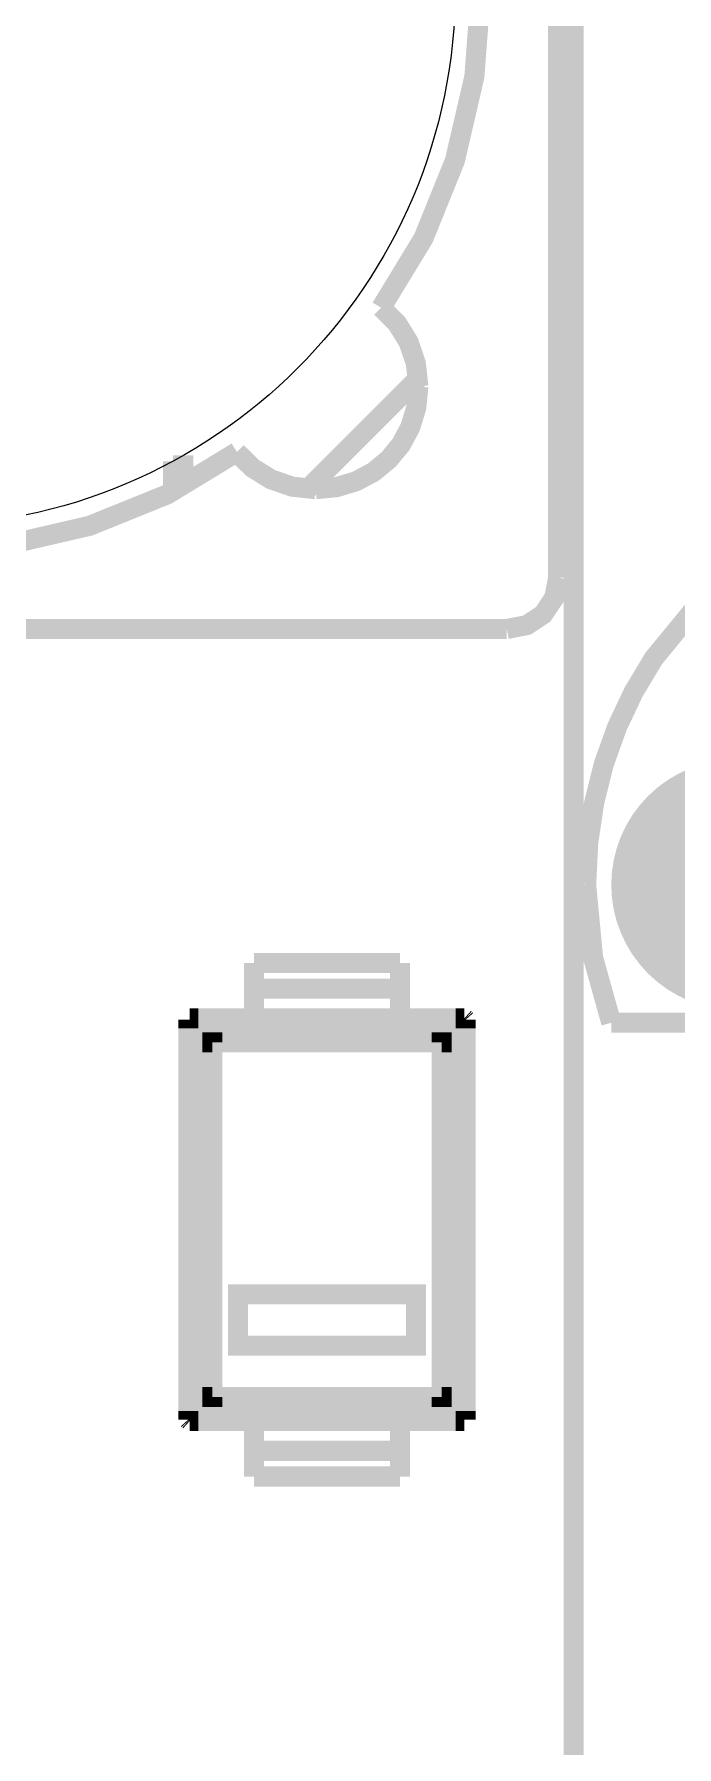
# Model space of a CAD drawing. Header units: inches. Extents: x 15 to 154, y 10 to 111.
# Drawn here: x 129.46 to 129.979, y 99.933 to 101.315 of the extents above; entities that cross this region are included whole.
import ezdxf

# ---------------------------------------------------------------- set-up
doc = ezdxf.new("R2010")
doc.units = ezdxf.units.IN
doc.header["$MEASUREMENT"] = 0
doc.layers.add('BLK_12AWG', color=7, linetype='Continuous')

# ---------------------------------------------------------------- blocks, each defined once
blk = doc.blocks.new('EPAD')
at = {"const_width": 0.5}
blk.add_lwpolyline([(-0.25, 0, 1), (0.25, 0, 1)], format="xyb", close=True, dxfattribs=at)
blk = doc.blocks.new('muflaCard')
at = {"const_width": 0.008}
for points in [[(133.82021, 101.60586), (133.82021, 100.17279)], [(133.82021, 101.60586), (133.82021, 100.17279)], [(133.82021, 101.60586), (133.82021, 100.17279)], [(133.81407, 100.87909), (133.81407, 101.34995)], [(133.81407, 100.87909), (133.81407, 101.34995)], [(133.81407, 100.87909), (133.81407, 101.34995)], [(133.74353, 100.98664), (133.76041, 101.01439), (133.77292, 101.04531), (133.78069, 101.07886), (133.78336, 101.11452)], [(133.74353, 100.98664), (133.76041, 101.01439), (133.77292, 101.04531), (133.78069, 101.07886), (133.78336, 101.11452)], [(133.74353, 100.98664), (133.76041, 101.01439), (133.77292, 101.04531), (133.78069, 101.07886), (133.78336, 101.11452)], [(133.74361, 100.98674), (133.74978, 100.98053), (133.75442, 100.97307), (133.75733, 100.96458), (133.75835, 100.95528)], [(133.74361, 100.98674), (133.74978, 100.98053), (133.75442, 100.97307), (133.75733, 100.96458), (133.75835, 100.95528)], [(133.74361, 100.98674), (133.74978, 100.98053), (133.75442, 100.97307), (133.75733, 100.96458), (133.75835, 100.95528)], [(133.75823, 100.95837), (133.71432, 100.91445)], [(133.75823, 100.95837), (133.71432, 100.91445)], [(133.75823, 100.95837), (133.71432, 100.91445)], [(133.7174, 100.91434), (133.72577, 100.91515), (133.73352, 100.91749), (133.74048, 100.92122), (133.74651, 100.92617), (133.75147, 100.9322), (133.75519, 100.93917), (133.75753, 100.94691), (133.75835, 100.95528)], [(133.7174, 100.91434), (133.72577, 100.91515), (133.73352, 100.91749), (133.74048, 100.92122), (133.74651, 100.92617), (133.75147, 100.9322), (133.75519, 100.93917), (133.75753, 100.94691), (133.75835, 100.95528)], [(133.7174, 100.91434), (133.72577, 100.91515), (133.73352, 100.91749), (133.74048, 100.92122), (133.74651, 100.92617), (133.75147, 100.9322), (133.75519, 100.93917), (133.75753, 100.94691), (133.75835, 100.95528)], [(133.55816, 100.88932), (133.59382, 100.89199), (133.62737, 100.89976), (133.65829, 100.91227), (133.68604, 100.92915)], [(133.55816, 100.88932), (133.59382, 100.89199), (133.62737, 100.89976), (133.65829, 100.91227), (133.68604, 100.92915)], [(133.55816, 100.88932), (133.59382, 100.89199), (133.62737, 100.89976), (133.65829, 100.91227), (133.68604, 100.92915)], [(133.66462, 100.91607), (133.66462, 100.92777)], [(133.66462, 100.91607), (133.66462, 100.92777)], [(133.66462, 100.91607), (133.66462, 100.92777)], [(133.7174, 100.91434), (133.7081, 100.91535), (133.69962, 100.91827), (133.69216, 100.9229), (133.68595, 100.92907)], [(133.7174, 100.91434), (133.7081, 100.91535), (133.69962, 100.91827), (133.69216, 100.9229), (133.68595, 100.92907)], [(133.7174, 100.91434), (133.7081, 100.91535), (133.69962, 100.91827), (133.69216, 100.9229), (133.68595, 100.92907)], [(133.66053, 100.91393), (133.66053, 100.92549)], [(133.66053, 100.91393), (133.66053, 100.92549)], [(133.66053, 100.91393), (133.66053, 100.92549)], [(133.82523, 100.75667), (133.82604, 100.7733), (133.82842, 100.78938), (133.83229, 100.80485), (133.83758, 100.81964), (133.84422, 100.83366), (133.85213, 100.84684), (133.87148, 100.87042), (133.89506, 100.88977), (133.90824, 100.89769), (133.92227, 100.90432), (133.93705, 100.90962), (133.95252, 100.91348), (133.96861, 100.91586), (133.98523, 100.91667)], [(133.82523, 100.75667), (133.82604, 100.7733), (133.82842, 100.78938), (133.83229, 100.80485), (133.83758, 100.81964), (133.84422, 100.83366), (133.85213, 100.84684), (133.87148, 100.87042), (133.89506, 100.88977), (133.90824, 100.89769), (133.92227, 100.90432), (133.93705, 100.90962), (133.95252, 100.91348), (133.96861, 100.91586), (133.98523, 100.91667)], [(133.82523, 100.75667), (133.82604, 100.7733), (133.82842, 100.78938), (133.83229, 100.80485), (133.83758, 100.81964), (133.84422, 100.83366), (133.85213, 100.84684), (133.87148, 100.87042), (133.89506, 100.88977), (133.90824, 100.89769), (133.92227, 100.90432), (133.93705, 100.90962), (133.95252, 100.91348), (133.96861, 100.91586), (133.98523, 100.91667)], [(133.7936, 100.85861), (133.80165, 100.86019), (133.80815, 100.86453), (133.81249, 100.87103), (133.81407, 100.87909)], [(133.7936, 100.85861), (133.80165, 100.86019), (133.80815, 100.86453), (133.81249, 100.87103), (133.81407, 100.87909)], [(133.7936, 100.85861), (133.80165, 100.86019), (133.80815, 100.86453), (133.81249, 100.87103), (133.81407, 100.87909)], [(133.32273, 100.85861), (133.7936, 100.85861)], [(133.32273, 100.85861), (133.7936, 100.85861)], [(133.32273, 100.85861), (133.7936, 100.85861)], [(133.82523, 100.75667), (133.82798, 100.72767), (133.83523, 100.70167)], [(133.82523, 100.75667), (133.82798, 100.72767), (133.83523, 100.70167)], [(133.82523, 100.75667), (133.82798, 100.72767), (133.83523, 100.70167)], [(133.69287, 100.72554), (133.75101, 100.72554)], [(133.69287, 100.71531), (133.69287, 100.72554)], [(133.69287, 100.72554), (133.75101, 100.72554)], [(133.69287, 100.71531), (133.69287, 100.72554)], [(133.69287, 100.72554), (133.75101, 100.72554)], [(133.69287, 100.71531), (133.69287, 100.72554)], [(133.75101, 100.71531), (133.75101, 100.72554)], [(133.75101, 100.71531), (133.75101, 100.72554)], [(133.75101, 100.71531), (133.75101, 100.72554)], [(133.69287, 100.71531), (133.69287, 100.70343)], [(133.75101, 100.71531), (133.69287, 100.71531)], [(133.69287, 100.71531), (133.69287, 100.70343)], [(133.75101, 100.71531), (133.69287, 100.71531)], [(133.69287, 100.71531), (133.69287, 100.70343)], [(133.75101, 100.71531), (133.69287, 100.71531)], [(133.75101, 100.70343), (133.75101, 100.71531)], [(133.75101, 100.70343), (133.75101, 100.71531)], [(133.75101, 100.70343), (133.75101, 100.71531)], [(133.66667, 100.6994), (133.66667, 100.70286)], [(133.66667, 100.6994), (133.66667, 100.70286)], [(133.66667, 100.6994), (133.66667, 100.70286)], [(133.6707, 100.70343), (133.66724, 100.70343)], [(133.6707, 100.70343), (133.66724, 100.70343)], [(133.6707, 100.70343), (133.66724, 100.70343)], [(133.77319, 100.70343), (133.75101, 100.70343), (133.69287, 100.70343), (133.6707, 100.70343)], [(133.6707, 100.70343), (133.67628, 100.69786)], [(133.77319, 100.70343), (133.75101, 100.70343), (133.69287, 100.70343), (133.6707, 100.70343)], [(133.6707, 100.70343), (133.67628, 100.69786)], [(133.77319, 100.70343), (133.75101, 100.70343), (133.69287, 100.70343), (133.6707, 100.70343)], [(133.6707, 100.70343), (133.67628, 100.69786)], [(133.76761, 100.69786), (133.77319, 100.70343)], [(133.76761, 100.69786), (133.77319, 100.70343)], [(133.76761, 100.69786), (133.77319, 100.70343)], [(133.77665, 100.70343), (133.77319, 100.70343)], [(133.77665, 100.70343), (133.77319, 100.70343)], [(133.77665, 100.70343), (133.77319, 100.70343)], [(133.77695, 100.70316), (133.77665, 100.70343)], [(133.77695, 100.70316), (133.77665, 100.70343)], [(133.77695, 100.70316), (133.77665, 100.70343)], [(133.77695, 100.70316), (133.77722, 100.70286)], [(133.77695, 100.70316), (133.77722, 100.70286)], [(133.77695, 100.70316), (133.77722, 100.70286)], [(133.77722, 100.70286), (133.77722, 100.6994)], [(133.77722, 100.70286), (133.77722, 100.6994)], [(133.77722, 100.70286), (133.77722, 100.6994)], [(133.83523, 100.70167), (134.13523, 100.70167)], [(133.83523, 100.70167), (134.13523, 100.70167)], [(133.83523, 100.70167), (134.13523, 100.70167)], [(133.66667, 100.54696), (133.66667, 100.6994)], [(133.66667, 100.6994), (133.67224, 100.69382)], [(133.66667, 100.54696), (133.66667, 100.6994)], [(133.66667, 100.6994), (133.67224, 100.69382)], [(133.66667, 100.54696), (133.66667, 100.6994)], [(133.66667, 100.6994), (133.67224, 100.69382)], [(133.67628, 100.69786), (133.67345, 100.69665), (133.67224, 100.69382)], [(133.67628, 100.69786), (133.67345, 100.69665), (133.67224, 100.69382)], [(133.67628, 100.69786), (133.67345, 100.69665), (133.67224, 100.69382)], [(133.67628, 100.69786), (133.76761, 100.69786)], [(133.67628, 100.69382), (133.67628, 100.69786)], [(133.67628, 100.69786), (133.76761, 100.69786)], [(133.67628, 100.69382), (133.67628, 100.69786)], [(133.67628, 100.69786), (133.76761, 100.69786)], [(133.67628, 100.69382), (133.67628, 100.69786)], [(133.76761, 100.69786), (133.76761, 100.69382)], [(133.76761, 100.69786), (133.77044, 100.69665), (133.77164, 100.69382)], [(133.76761, 100.69786), (133.76761, 100.69382)], [(133.76761, 100.69786), (133.77044, 100.69665), (133.77164, 100.69382)], [(133.76761, 100.69786), (133.76761, 100.69382)], [(133.76761, 100.69786), (133.77044, 100.69665), (133.77164, 100.69382)], [(133.77722, 100.6994), (133.77164, 100.69382)], [(133.77722, 100.6994), (133.77164, 100.69382)], [(133.77722, 100.6994), (133.77164, 100.69382)], [(133.77722, 100.54696), (133.77722, 100.6994)], [(133.77722, 100.54696), (133.77722, 100.6994)], [(133.77722, 100.54696), (133.77722, 100.6994)], [(133.67224, 100.69382), (133.67628, 100.69382)], [(133.67224, 100.55254), (133.67224, 100.69382)], [(133.67224, 100.69382), (133.67628, 100.69382)], [(133.67224, 100.55254), (133.67224, 100.69382)], [(133.67224, 100.69382), (133.67628, 100.69382)], [(133.67224, 100.55254), (133.67224, 100.69382)], [(133.67628, 100.69382), (133.67628, 100.55254)], [(133.76761, 100.55254), (133.76761, 100.69382), (133.67628, 100.69382)], [(133.67628, 100.69382), (133.67628, 100.55254)], [(133.76761, 100.55254), (133.76761, 100.69382), (133.67628, 100.69382)], [(133.67628, 100.69382), (133.67628, 100.55254)], [(133.76761, 100.55254), (133.76761, 100.69382), (133.67628, 100.69382)], [(133.76761, 100.69382), (133.77164, 100.69382)], [(133.76761, 100.69382), (133.77164, 100.69382)], [(133.76761, 100.69382), (133.77164, 100.69382)], [(133.77164, 100.69382), (133.77164, 100.55254)], [(133.77164, 100.69382), (133.77164, 100.55254)], [(133.77164, 100.69382), (133.77164, 100.55254)], [(133.68651, 100.57301), (133.68651, 100.59348), (133.75737, 100.59348), (133.75737, 100.57301), (133.68651, 100.57301)], [(133.68651, 100.57301), (133.68651, 100.59348), (133.75737, 100.59348), (133.75737, 100.57301), (133.68651, 100.57301)], [(133.68651, 100.57301), (133.68651, 100.59348), (133.75737, 100.59348), (133.75737, 100.57301), (133.68651, 100.57301)], [(133.67224, 100.55254), (133.66667, 100.54696)], [(133.67224, 100.55254), (133.66667, 100.54696)], [(133.67224, 100.55254), (133.66667, 100.54696)], [(133.67628, 100.55254), (133.67224, 100.55254)], [(133.67628, 100.5485), (133.67345, 100.54971), (133.67224, 100.55254)], [(133.67628, 100.55254), (133.67224, 100.55254)], [(133.67628, 100.5485), (133.67345, 100.54971), (133.67224, 100.55254)], [(133.67628, 100.55254), (133.67224, 100.55254)], [(133.67628, 100.5485), (133.67345, 100.54971), (133.67224, 100.55254)], [(133.67628, 100.55254), (133.76761, 100.55254)], [(133.67628, 100.5485), (133.67628, 100.55254)], [(133.67628, 100.55254), (133.76761, 100.55254)], [(133.67628, 100.5485), (133.67628, 100.55254)], [(133.67628, 100.55254), (133.76761, 100.55254)], [(133.67628, 100.5485), (133.67628, 100.55254)], [(133.76761, 100.55254), (133.76761, 100.5485)], [(133.77164, 100.55254), (133.76761, 100.55254)], [(133.76761, 100.5485), (133.77044, 100.54971), (133.77164, 100.55254)], [(133.76761, 100.55254), (133.76761, 100.5485)], [(133.77164, 100.55254), (133.76761, 100.55254)], [(133.76761, 100.5485), (133.77044, 100.54971), (133.77164, 100.55254)], [(133.76761, 100.55254), (133.76761, 100.5485)], [(133.77164, 100.55254), (133.76761, 100.55254)], [(133.76761, 100.5485), (133.77044, 100.54971), (133.77164, 100.55254)], [(133.77164, 100.55254), (133.77722, 100.54696)], [(133.77164, 100.55254), (133.77722, 100.54696)], [(133.77164, 100.55254), (133.77722, 100.54696)], [(133.66667, 100.5435), (133.66667, 100.54696)], [(133.66667, 100.5435), (133.66667, 100.54696)], [(133.66667, 100.5435), (133.66667, 100.54696)], [(133.6707, 100.54293), (133.67628, 100.5485)], [(133.6707, 100.54293), (133.67628, 100.5485)], [(133.6707, 100.54293), (133.67628, 100.5485)], [(133.76761, 100.5485), (133.67628, 100.5485)], [(133.76761, 100.5485), (133.67628, 100.5485)], [(133.76761, 100.5485), (133.67628, 100.5485)], [(133.76761, 100.5485), (133.77319, 100.54293)], [(133.76761, 100.5485), (133.77319, 100.54293)], [(133.76761, 100.5485), (133.77319, 100.54293)], [(133.77722, 100.54696), (133.77722, 100.5435)], [(133.77722, 100.54696), (133.77722, 100.5435)], [(133.77722, 100.54696), (133.77722, 100.5435)], [(133.66694, 100.5432), (133.66667, 100.5435)], [(133.66694, 100.5432), (133.66667, 100.5435)], [(133.66694, 100.5432), (133.66667, 100.5435)], [(133.66694, 100.5432), (133.66724, 100.54293)], [(133.66694, 100.5432), (133.66724, 100.54293)], [(133.66694, 100.5432), (133.66724, 100.54293)], [(133.6707, 100.54293), (133.66724, 100.54293)], [(133.6707, 100.54293), (133.66724, 100.54293)], [(133.6707, 100.54293), (133.66724, 100.54293)], [(133.69287, 100.54293), (133.6707, 100.54293)], [(133.69287, 100.54293), (133.6707, 100.54293)], [(133.69287, 100.54293), (133.6707, 100.54293)], [(133.75101, 100.54293), (133.69287, 100.54293)], [(133.69287, 100.54293), (133.69287, 100.53105)], [(133.75101, 100.54293), (133.69287, 100.54293)], [(133.69287, 100.54293), (133.69287, 100.53105)], [(133.75101, 100.54293), (133.69287, 100.54293)], [(133.69287, 100.54293), (133.69287, 100.53105)], [(133.77319, 100.54293), (133.75101, 100.54293)], [(133.75101, 100.53105), (133.75101, 100.54293)], [(133.77319, 100.54293), (133.75101, 100.54293)], [(133.75101, 100.53105), (133.75101, 100.54293)], [(133.77319, 100.54293), (133.75101, 100.54293)], [(133.75101, 100.53105), (133.75101, 100.54293)], [(133.77665, 100.54293), (133.77319, 100.54293)], [(133.77665, 100.54293), (133.77319, 100.54293)], [(133.77665, 100.54293), (133.77319, 100.54293)], [(133.69287, 100.52082), (133.69287, 100.53105)], [(133.69287, 100.53105), (133.75101, 100.53105)], [(133.69287, 100.52082), (133.69287, 100.53105)], [(133.69287, 100.53105), (133.75101, 100.53105)], [(133.69287, 100.52082), (133.69287, 100.53105)], [(133.69287, 100.53105), (133.75101, 100.53105)], [(133.75101, 100.53105), (133.75101, 100.52082)], [(133.75101, 100.53105), (133.75101, 100.52082)], [(133.75101, 100.53105), (133.75101, 100.52082)], [(133.75101, 100.52082), (133.69287, 100.52082)], [(133.75101, 100.52082), (133.69287, 100.52082)], [(133.75101, 100.52082), (133.69287, 100.52082)]]:
    blk.add_lwpolyline(points, dxfattribs=at)
blk.add_circle((133.55816, 101.11452), 0.21496)
blk.add_circle((133.55816, 101.11452), 0.21496)
blk.add_circle((133.55816, 101.11452), 0.21496)
at = {"xscale": 0.1, "yscale": 0.1}
blk.add_blockref('EPAD', (133.88523, 100.75667), dxfattribs=at)

msp = doc.modelspace()

# ---------------------------------------------------------------- block references
at = {"layer": 'BLK_12AWG', "xscale": 2.025, "yscale": 2.025, "zscale": 2.025}
msp.add_blockref('muflaCard', (-141.0906, -103.4038), dxfattribs=at)

doc.saveas('drawing.dxf')
